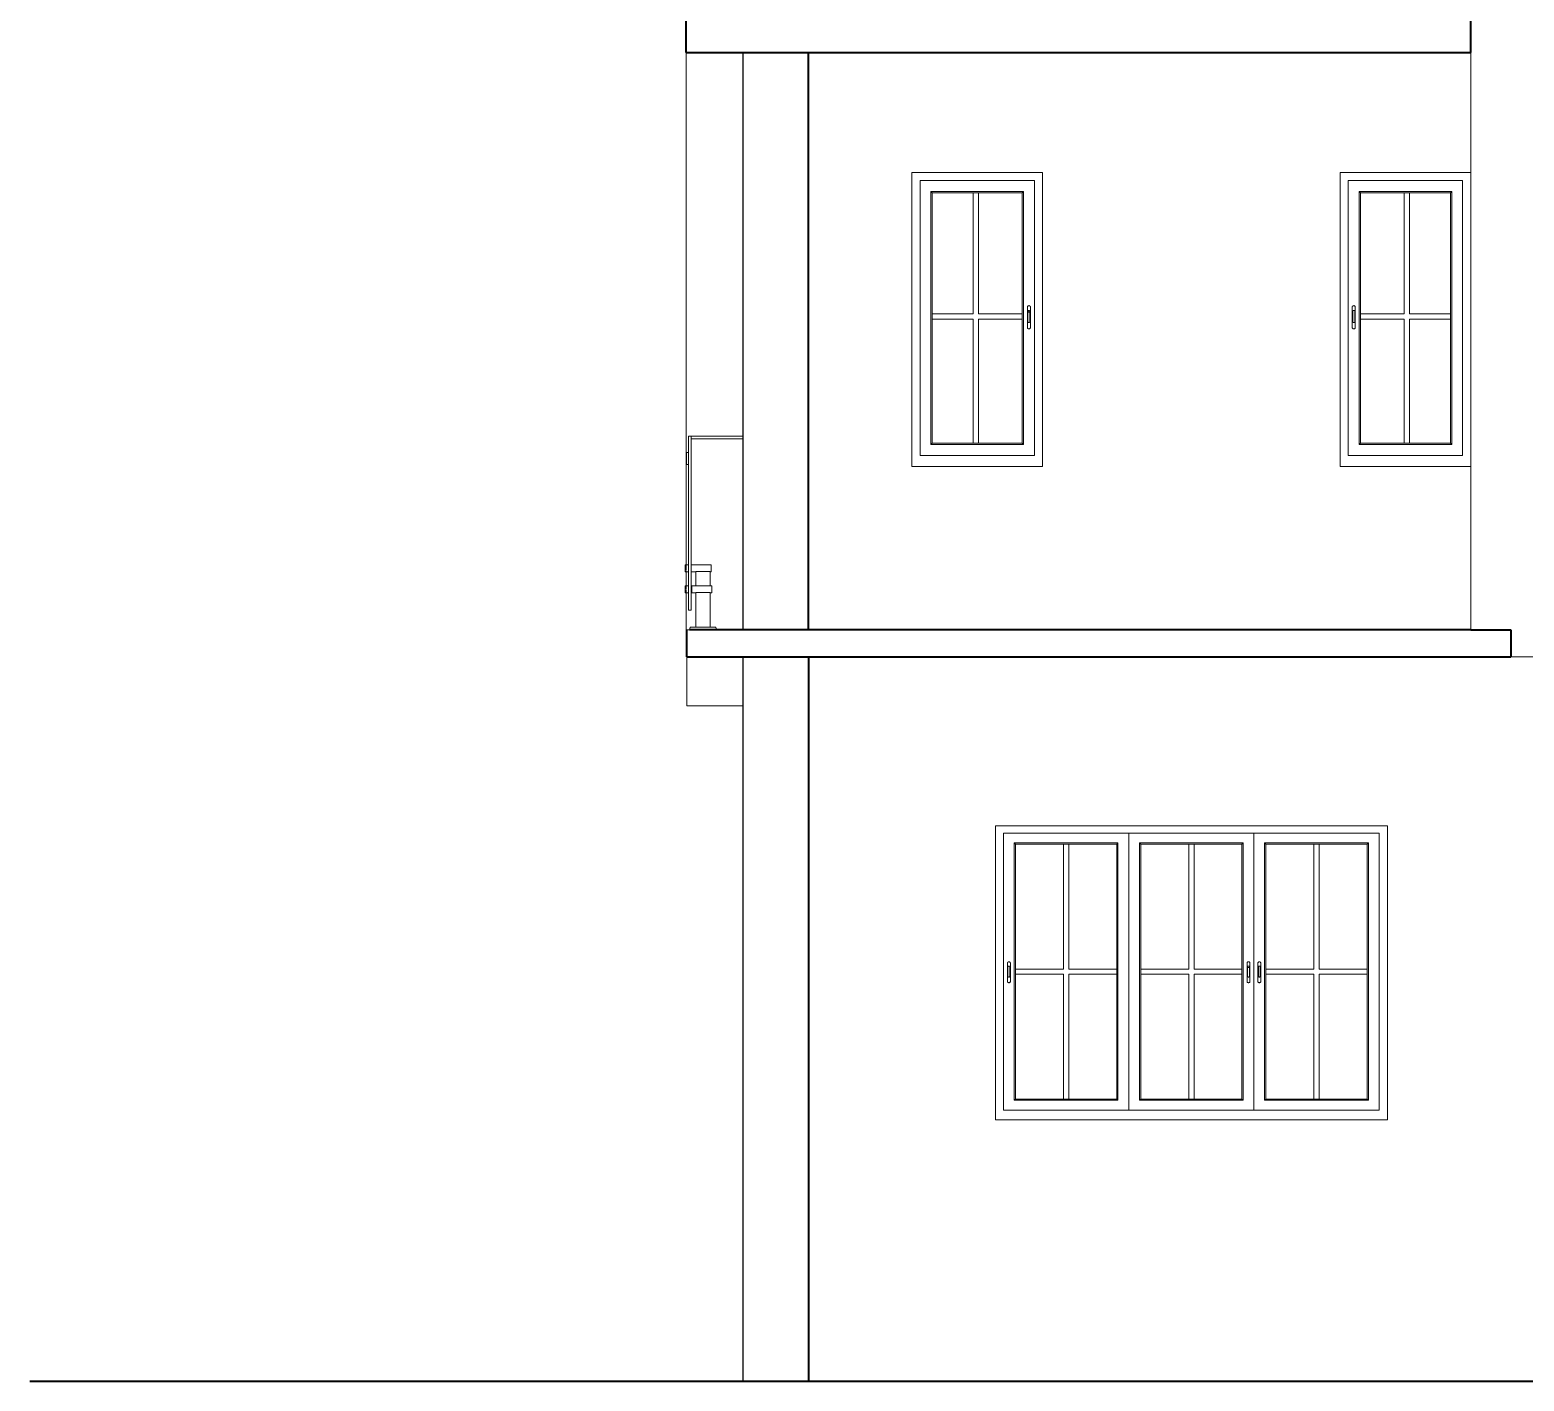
# Model space of a CAD drawing. Header units: inches. Extents: x 135267 to 147066, y -21506 to -19082.
# Drawn here: x 138569.3 to 138843.7, y -20510.3 to -20262.1 of the extents above; entities that cross this region are included whole.
import ezdxf

# ---------------------------------------------------------------- set-up
doc = ezdxf.new("R2010")
doc.units = ezdxf.units.IN
doc.header["$LTSCALE"] = 0.5
doc.header["$MEASUREMENT"] = 0
for name, color, linetype, lineweight in [('HACTH', 253, 'Continuous', 9), ('PARAPET', 50, 'Continuous', 13), ('wall', 1, 'Continuous', 40), ('wall light', 6, 'Continuous', 25), ('window', 4, 'Continuous', 13)]:
    doc.layers.add(name, color=color, linetype=linetype, lineweight=lineweight)

msp = doc.modelspace()

# ---------------------------------------------------------------- linework, layer by layer
at = {"layer": 'HACTH'}
for p, q in [((138833.92, -20288.29), (138833.92, -20266.29)), ((138712.27, -20372.29), (138700.27, -20372.29)), ((138841.27, -20377.29), (138859.17, -20377.29))]:
    msp.add_line(p, q, dxfattribs=at)
at = {"layer": 'PARAPET'}
for p, q in [((138689.79, -20360.42), (138689.79, -20266.29)), ((138689.79, -20364.2), (138689.79, -20361.63)), ((138689.79, -20372.29), (138689.79, -20365.44)), ((138689.94, -20386.29), (138689.94, -20377.29)), ((138700.27, -20386.29), (138689.94, -20386.29))]:
    msp.add_line(p, q, dxfattribs=at)
at = {"layer": 'wall'}
for p, q in [((138689.79, -20266.29), (138689.79, -20252.29)), ((138833.92, -20266.29), (138833.92, -20252.29)), ((138689.79, -20266.29), (138700.27, -20266.29)), ((138700.27, -20266.29), (138712.27, -20266.29)), ((138712.27, -20266.29), (138833.92, -20266.29)), ((138712.27, -20344.29), (138712.27, -20266.29)), ((138712.27, -20372.29), (138712.27, -20344.29)), ((138689.94, -20377.29), (138689.94, -20372.29)), ((138833.92, -20372.29), (138690.41, -20372.29)), ((138833.92, -20372.29), (138841.27, -20372.29)), ((138841.27, -20372.29), (138841.27, -20377.29)), ((138689.94, -20377.29), (138700.27, -20377.29)), ((138700.27, -20377.29), (138841.27, -20377.29)), ((138712.27, -20377.29), (138712.27, -20510.29)), ((138569.27, -20510.29), (139207.71, -20510.29))]:
    msp.add_line(p, q, dxfattribs=at)
at = {"layer": 'wall light'}
for p, q in [((138700.27, -20372.29), (138700.27, -20266.29)), ((138700.27, -20510.29), (138700.27, -20377.29))]:
    msp.add_line(p, q, dxfattribs=at)
at = {"layer": 'window'}
for p, q in [((138731.27, -20342.29), (138731.27, -20288.29)), ((138755.27, -20288.29), (138731.27, -20288.29)), ((138732.77, -20289.79), (138753.78, -20289.79)), ((138732.77, -20289.79), (138732.77, -20340.29)), ((138753.78, -20340.29), (138753.78, -20289.79)), ((138755.27, -20342.29), (138755.27, -20288.29)), ((138809.92, -20342.29), (138809.92, -20288.29)), ((138833.92, -20288.29), (138809.92, -20288.29)), ((138811.42, -20340.29), (138811.42, -20289.79)), ((138832.43, -20289.79), (138811.42, -20289.79)), ((138832.43, -20289.79), (138832.43, -20340.29)), ((138833.92, -20372.29), (138833.92, -20288.29)), ((138751.78, -20291.79), (138734.77, -20291.79)), ((138734.77, -20291.79), (138734.77, -20338.29)), ((138735.02, -20292.04), (138734.77, -20291.79)), ((138735.02, -20292.04), (138735.02, -20338.04)), ((138735.02, -20292.04), (138751.53, -20292.04)), ((138742.53, -20292.04), (138742.53, -20314.25)), ((138743.53, -20292.04), (138743.53, -20314.25)), ((138751.53, -20292.04), (138751.78, -20291.79)), ((138751.53, -20338.04), (138751.53, -20292.04)), ((138751.78, -20338.29), (138751.78, -20291.79)), ((138813.42, -20338.29), (138813.42, -20291.79)), ((138813.42, -20291.79), (138830.43, -20291.79)), ((138813.67, -20292.04), (138813.42, -20291.79)), ((138813.67, -20338.04), (138813.67, -20292.04)), ((138830.18, -20292.04), (138813.67, -20292.04)), ((138821.67, -20292.04), (138821.67, -20314.25)), ((138822.67, -20292.04), (138822.67, -20314.25)), ((138830.18, -20292.04), (138830.43, -20291.79)), ((138830.18, -20292.04), (138830.18, -20338.04)), ((138830.43, -20291.79), (138830.43, -20338.29)), ((138742.53, -20314.25), (138735.02, -20314.25)), ((138751.53, -20314.25), (138743.53, -20314.25)), ((138752.5, -20312.93), (138752.49, -20312.97)), ((138752.49, -20312.97), (138752.49, -20313.01)), ((138752.49, -20313.01), (138752.49, -20316.78)), ((138752.52, -20312.9), (138752.5, -20312.93)), ((138752.54, -20312.87), (138752.52, -20312.9)), ((138752.57, -20312.84), (138752.54, -20312.87)), ((138752.6, -20312.81), (138752.57, -20312.84)), ((138752.58, -20313.78), (138752.59, -20313.76)), ((138752.58, -20313.81), (138752.58, -20313.78)), ((138752.58, -20314.09), (138752.58, -20313.81)), ((138752.58, -20314.06), (138752.59, -20314.03)), ((138752.58, -20314.09), (138752.58, -20314.06)), ((138752.58, -20315.71), (138752.58, -20314.09)), ((138752.59, -20313.76), (138752.6, -20313.73)), ((138752.59, -20314.03), (138752.6, -20314.01)), ((138752.64, -20312.79), (138752.6, -20312.81)), ((138752.6, -20313.73), (138752.61, -20313.71)), ((138752.6, -20314.01), (138752.61, -20313.99)), ((138752.61, -20313.71), (138752.63, -20313.69)), ((138752.61, -20313.99), (138752.63, -20313.97)), ((138752.63, -20313.69), (138752.65, -20313.68)), ((138752.63, -20313.97), (138752.65, -20313.95)), ((138752.68, -20312.78), (138752.64, -20312.79)), ((138752.65, -20313.68), (138752.68, -20313.66)), ((138752.65, -20313.95), (138752.68, -20313.94)), ((138752.72, -20312.77), (138752.68, -20312.78)), ((138752.68, -20313.66), (138752.71, -20313.65)), ((138752.68, -20313.94), (138752.71, -20313.93)), ((138752.71, -20313.65), (138752.73, -20313.65)), ((138752.71, -20313.93), (138752.73, -20313.92)), ((138752.76, -20312.76), (138752.72, -20312.77)), ((138752.73, -20313.65), (138752.76, -20313.64)), ((138752.73, -20313.92), (138752.76, -20313.92)), ((138752.81, -20312.77), (138752.76, -20312.76)), ((138752.76, -20313.64), (138752.79, -20313.65)), ((138752.76, -20313.92), (138752.79, -20313.92)), ((138752.79, -20313.65), (138752.82, -20313.65)), ((138752.79, -20313.92), (138752.82, -20313.93)), ((138752.85, -20312.78), (138752.81, -20312.77)), ((138752.82, -20313.65), (138752.85, -20313.66)), ((138752.82, -20313.93), (138752.85, -20313.94)), ((138752.89, -20312.79), (138752.85, -20312.78)), ((138752.85, -20313.66), (138752.87, -20313.68)), ((138752.85, -20313.94), (138752.87, -20313.95)), ((138752.87, -20313.68), (138752.89, -20313.69)), ((138752.87, -20313.95), (138752.89, -20313.97)), ((138752.93, -20312.81), (138752.89, -20312.79)), ((138752.89, -20313.69), (138752.91, -20313.71)), ((138752.89, -20313.97), (138752.91, -20313.99)), ((138752.91, -20313.71), (138752.93, -20313.73)), ((138752.91, -20313.99), (138752.93, -20314.01)), ((138752.96, -20312.84), (138752.93, -20312.81)), ((138752.93, -20313.73), (138752.94, -20313.76)), ((138752.93, -20314.01), (138752.94, -20314.03)), ((138752.94, -20313.76), (138752.95, -20313.78)), ((138752.94, -20314.03), (138752.95, -20314.06)), ((138752.95, -20313.78), (138752.95, -20313.81)), ((138752.95, -20315.71), (138752.95, -20313.81)), ((138752.95, -20314.06), (138752.95, -20314.09)), ((138752.99, -20312.87), (138752.96, -20312.84)), ((138753.01, -20312.9), (138752.99, -20312.87)), ((138753.03, -20312.93), (138753.01, -20312.9)), ((138753.04, -20312.97), (138753.03, -20312.93)), ((138753.04, -20313.01), (138753.03, -20312.93)), ((138753.04, -20313.01), (138753.04, -20312.97)), ((138753.04, -20316.78), (138753.04, -20313.01)), ((138812.16, -20312.97), (138812.17, -20312.93)), ((138812.16, -20313.01), (138812.17, -20312.93)), ((138812.16, -20313.01), (138812.16, -20312.97)), ((138812.16, -20316.78), (138812.16, -20313.01)), ((138812.17, -20312.93), (138812.19, -20312.9)), ((138812.19, -20312.9), (138812.21, -20312.87)), ((138812.24, -20312.84), (138812.21, -20312.87)), ((138812.27, -20312.81), (138812.24, -20312.84)), ((138812.26, -20313.76), (138812.25, -20313.78)), ((138812.25, -20313.78), (138812.25, -20313.81)), ((138812.25, -20313.81), (138812.25, -20315.71)), ((138812.27, -20313.73), (138812.26, -20313.76)), ((138812.27, -20312.81), (138812.31, -20312.79)), ((138812.29, -20313.71), (138812.27, -20313.73)), ((138812.31, -20313.69), (138812.29, -20313.71)), ((138812.35, -20312.78), (138812.31, -20312.79)), ((138812.33, -20313.68), (138812.31, -20313.69)), ((138812.35, -20313.66), (138812.33, -20313.68)), ((138812.39, -20312.77), (138812.35, -20312.78)), ((138812.38, -20313.65), (138812.35, -20313.66)), ((138812.41, -20313.65), (138812.38, -20313.65)), ((138812.44, -20312.76), (138812.39, -20312.77)), ((138812.44, -20313.64), (138812.41, -20313.65)), ((138812.48, -20312.77), (138812.44, -20312.76)), ((138812.47, -20313.65), (138812.44, -20313.64)), ((138812.49, -20313.65), (138812.47, -20313.65)), ((138812.48, -20312.77), (138812.52, -20312.78)), ((138812.52, -20313.66), (138812.49, -20313.65)), ((138812.52, -20312.78), (138812.56, -20312.79)), ((138812.55, -20313.68), (138812.52, -20313.66)), ((138812.57, -20313.69), (138812.55, -20313.68)), ((138812.56, -20312.79), (138812.6, -20312.81)), ((138812.59, -20313.71), (138812.57, -20313.69)), ((138812.6, -20313.73), (138812.59, -20313.71)), ((138812.6, -20312.81), (138812.63, -20312.84)), ((138812.61, -20313.76), (138812.6, -20313.73)), ((138812.62, -20313.78), (138812.61, -20313.76)), ((138812.62, -20313.81), (138812.62, -20313.78)), ((138812.62, -20315.71), (138812.62, -20313.81)), ((138812.63, -20312.84), (138812.66, -20312.87)), ((138812.68, -20312.9), (138812.66, -20312.87)), ((138812.7, -20312.93), (138812.68, -20312.9)), ((138812.71, -20312.97), (138812.7, -20312.93)), ((138812.71, -20312.97), (138812.71, -20313.01)), ((138812.71, -20313.01), (138812.71, -20316.78)), ((138813.67, -20314.25), (138821.67, -20314.25)), ((138822.67, -20314.25), (138830.18, -20314.25)), ((138742.53, -20315.25), (138735.02, -20315.25)), ((138742.53, -20315.25), (138742.53, -20338.04)), ((138743.53, -20315.25), (138743.53, -20338.04)), ((138751.53, -20315.25), (138743.53, -20315.25)), ((138752.49, -20316.82), (138752.49, -20316.78)), ((138752.49, -20316.78), (138752.5, -20316.86)), ((138752.49, -20316.82), (138752.5, -20316.86)), ((138752.5, -20316.86), (138752.52, -20316.89)), ((138752.52, -20316.89), (138752.54, -20316.93)), ((138752.54, -20316.93), (138752.57, -20316.96)), ((138752.57, -20316.96), (138752.6, -20316.98)), ((138752.58, -20315.71), (138752.58, -20315.73)), ((138752.58, -20315.73), (138752.59, -20315.76)), ((138752.59, -20315.76), (138752.6, -20315.78)), ((138752.6, -20315.78), (138752.61, -20315.8)), ((138752.6, -20316.98), (138752.64, -20317)), ((138752.61, -20315.8), (138752.63, -20315.82)), ((138752.63, -20315.82), (138752.65, -20315.84)), ((138752.64, -20317), (138752.68, -20317.02)), ((138752.65, -20315.84), (138752.68, -20315.85)), ((138752.68, -20315.85), (138752.71, -20315.86)), ((138752.68, -20317.02), (138752.72, -20317.02)), ((138752.71, -20315.86), (138752.73, -20315.87)), ((138752.72, -20317.02), (138752.76, -20317.03)), ((138752.73, -20315.87), (138752.76, -20315.87)), ((138752.76, -20315.87), (138752.79, -20315.87)), ((138752.76, -20317.03), (138752.81, -20317.02)), ((138752.79, -20315.87), (138752.82, -20315.86)), ((138752.81, -20317.02), (138752.85, -20317.02)), ((138752.82, -20315.86), (138752.85, -20315.85)), ((138752.85, -20315.85), (138752.87, -20315.84)), ((138752.85, -20317.02), (138752.89, -20317)), ((138752.87, -20315.84), (138752.89, -20315.82)), ((138752.89, -20315.82), (138752.91, -20315.8)), ((138752.89, -20317), (138752.93, -20316.98)), ((138752.91, -20315.8), (138752.93, -20315.78)), ((138752.93, -20315.78), (138752.94, -20315.76)), ((138752.93, -20316.98), (138752.96, -20316.96)), ((138752.94, -20315.76), (138752.95, -20315.73)), ((138752.95, -20315.73), (138752.95, -20315.71)), ((138752.96, -20316.96), (138752.99, -20316.93)), ((138752.99, -20316.93), (138753.01, -20316.89)), ((138753.01, -20316.89), (138753.03, -20316.86)), ((138753.03, -20316.86), (138753.04, -20316.82)), ((138753.04, -20316.82), (138753.04, -20316.78)), ((138812.16, -20316.82), (138812.16, -20316.78)), ((138812.17, -20316.86), (138812.16, -20316.82)), ((138812.17, -20316.86), (138812.19, -20316.89)), ((138812.19, -20316.89), (138812.21, -20316.93)), ((138812.21, -20316.93), (138812.24, -20316.96)), ((138812.27, -20316.98), (138812.24, -20316.96)), ((138812.25, -20315.73), (138812.25, -20315.71)), ((138812.26, -20315.76), (138812.25, -20315.73)), ((138812.27, -20315.78), (138812.26, -20315.76)), ((138812.29, -20315.8), (138812.27, -20315.78)), ((138812.31, -20317), (138812.27, -20316.98)), ((138812.31, -20315.82), (138812.29, -20315.8)), ((138812.33, -20315.84), (138812.31, -20315.82)), ((138812.31, -20317), (138812.35, -20317.02)), ((138812.35, -20315.85), (138812.33, -20315.84)), ((138812.38, -20315.86), (138812.35, -20315.85)), ((138812.39, -20317.02), (138812.35, -20317.02)), ((138812.41, -20315.87), (138812.38, -20315.86)), ((138812.44, -20317.03), (138812.39, -20317.02)), ((138812.44, -20315.87), (138812.41, -20315.87)), ((138812.47, -20315.87), (138812.44, -20315.87)), ((138812.44, -20317.03), (138812.48, -20317.02)), ((138812.49, -20315.86), (138812.47, -20315.87)), ((138812.48, -20317.02), (138812.52, -20317.02)), ((138812.52, -20315.85), (138812.49, -20315.86)), ((138812.55, -20315.84), (138812.52, -20315.85)), ((138812.56, -20317), (138812.52, -20317.02)), ((138812.57, -20315.82), (138812.55, -20315.84)), ((138812.6, -20316.98), (138812.56, -20317)), ((138812.59, -20315.8), (138812.57, -20315.82)), ((138812.6, -20315.78), (138812.59, -20315.8)), ((138812.61, -20315.76), (138812.6, -20315.78)), ((138812.6, -20316.98), (138812.63, -20316.96)), ((138812.62, -20315.73), (138812.61, -20315.76)), ((138812.62, -20315.71), (138812.62, -20315.73)), ((138812.63, -20316.96), (138812.66, -20316.93)), ((138812.66, -20316.93), (138812.68, -20316.89)), ((138812.7, -20316.86), (138812.68, -20316.89)), ((138812.71, -20316.78), (138812.7, -20316.86)), ((138812.71, -20316.82), (138812.7, -20316.86)), ((138812.71, -20316.82), (138812.71, -20316.78)), ((138813.67, -20315.25), (138821.67, -20315.25)), ((138821.67, -20315.25), (138821.67, -20338.04)), ((138822.67, -20315.25), (138830.18, -20315.25)), ((138822.67, -20315.25), (138822.67, -20338.04)), ((138690.75, -20336.71), (138690.23, -20336.71)), ((138690.23, -20336.71), (138690.23, -20368.71)), ((138690.75, -20368.71), (138690.75, -20336.71)), ((138690.75, -20336.71), (138700.27, -20336.71)), ((138690.75, -20337.23), (138700.27, -20337.23)), ((138735.02, -20338.04), (138734.77, -20338.29)), ((138734.77, -20338.29), (138751.78, -20338.29)), ((138735.02, -20338.04), (138751.53, -20338.04)), ((138751.78, -20338.29), (138751.53, -20338.04)), ((138813.42, -20338.29), (138813.67, -20338.04)), ((138830.43, -20338.29), (138813.42, -20338.29)), ((138830.18, -20338.04), (138813.67, -20338.04)), ((138830.18, -20338.04), (138830.43, -20338.29)), ((138690.23, -20339.74), (138689.89, -20339.74)), ((138689.89, -20339.74), (138689.89, -20341.91)), ((138690.23, -20341.91), (138689.89, -20341.91)), ((138732.77, -20340.29), (138753.78, -20340.29)), ((138832.43, -20340.29), (138811.42, -20340.29)), ((138755.27, -20342.29), (138731.27, -20342.29)), ((138833.92, -20342.29), (138809.92, -20342.29)), ((138690.23, -20360.35), (138689.6, -20360.35)), ((138689.6, -20361.63), (138689.6, -20360.35)), ((138689.79, -20360.62), (138689.79, -20360.48)), ((138689.79, -20360.89), (138689.79, -20360.7)), ((138689.79, -20361.09), (138689.79, -20360.99)), ((138689.79, -20361.37), (138689.79, -20361.19)), ((138690.75, -20360.35), (138694.43, -20360.35)), ((138694.43, -20360.35), (138694.43, -20361.63)), ((138689.6, -20361.63), (138690.23, -20361.63)), ((138689.79, -20361.6), (138689.79, -20361.45)), ((138691.59, -20361.63), (138690.75, -20361.63)), ((138691.59, -20361.6), (138694.22, -20361.6)), ((138691.59, -20361.6), (138691.59, -20361.63)), ((138691.59, -20364.23), (138691.59, -20361.63)), ((138694.22, -20361.6), (138694.22, -20361.63)), ((138694.43, -20361.63), (138694.22, -20361.63)), ((138694.22, -20361.63), (138694.22, -20364.23)), ((138689.6, -20364.2), (138690.23, -20364.2)), ((138689.6, -20365.48), (138689.6, -20364.2)), ((138690.23, -20365.48), (138689.6, -20365.48)), ((138689.79, -20364.38), (138689.79, -20364.23)), ((138689.79, -20364.64), (138689.79, -20364.46)), ((138689.79, -20364.84), (138689.79, -20364.74)), ((138689.79, -20365.13), (138689.79, -20364.94)), ((138689.79, -20365.41), (138689.79, -20365.21)), ((138690.75, -20364.66), (138690.86, -20364.66)), ((138690.86, -20365.01), (138690.75, -20365.01)), ((138690.86, -20364.2), (138691.59, -20364.2)), ((138690.86, -20365.48), (138690.86, -20364.2)), ((138691.59, -20365.48), (138690.86, -20365.48)), ((138691.59, -20364.23), (138694.22, -20364.23)), ((138691.59, -20365.44), (138694.22, -20365.44)), ((138691.59, -20365.48), (138691.59, -20365.44)), ((138691.59, -20365.48), (138691.59, -20371.8)), ((138694.22, -20364.2), (138694.53, -20364.2)), ((138694.22, -20371.8), (138694.22, -20365.44)), ((138694.53, -20365.48), (138694.22, -20365.48)), ((138694.53, -20364.2), (138694.53, -20365.48)), ((138690.23, -20368.71), (138690.75, -20368.71)), ((138689.94, -20372.29), (138689.79, -20372.29)), ((138689.94, -20372.29), (138690.41, -20372.29)), ((138690.41, -20372.29), (138690.52, -20371.86)), ((138690.52, -20371.85), (138690.52, -20371.84)), ((138690.52, -20371.84), (138690.53, -20371.84)), ((138690.52, -20371.85), (138690.52, -20371.85)), ((138690.52, -20371.86), (138690.52, -20371.85)), ((138690.53, -20371.83), (138690.54, -20371.83)), ((138690.53, -20371.84), (138690.53, -20371.83)), ((138690.53, -20371.83), (138690.53, -20371.83)), ((138690.54, -20371.82), (138690.54, -20371.82)), ((138690.54, -20371.82), (138690.54, -20371.83)), ((138690.54, -20371.82), (138690.55, -20371.82)), ((138690.55, -20371.82), (138690.56, -20371.81)), ((138690.55, -20371.82), (138690.55, -20371.82)), ((138690.56, -20371.81), (138690.56, -20371.81)), ((138690.57, -20371.81), (138690.56, -20371.81)), ((138690.56, -20371.81), (138690.56, -20371.81)), ((138690.57, -20371.81), (138690.58, -20371.81)), ((138690.57, -20371.81), (138690.57, -20371.81)), ((138690.59, -20371.8), (138690.58, -20371.81)), ((138690.59, -20371.8), (138690.6, -20371.8)), ((138690.59, -20371.8), (138690.59, -20371.8)), ((138695.21, -20371.8), (138690.6, -20371.8)), ((138695.22, -20371.8), (138695.21, -20371.8)), ((138695.23, -20371.81), (138695.22, -20371.8)), ((138695.22, -20371.8), (138695.22, -20371.8)), ((138695.23, -20371.81), (138695.23, -20371.81)), ((138695.24, -20371.81), (138695.23, -20371.81)), ((138695.24, -20371.81), (138695.25, -20371.81)), ((138695.24, -20371.81), (138695.24, -20371.81)), ((138695.25, -20371.81), (138695.26, -20371.82)), ((138695.25, -20371.81), (138695.25, -20371.81)), ((138695.26, -20371.82), (138695.26, -20371.82)), ((138695.26, -20371.82), (138695.27, -20371.82)), ((138695.27, -20371.83), (138695.27, -20371.82)), ((138695.27, -20371.82), (138695.27, -20371.82)), ((138695.28, -20371.83), (138695.27, -20371.83)), ((138695.28, -20371.83), (138695.28, -20371.83)), ((138695.28, -20371.84), (138695.28, -20371.83)), ((138695.28, -20371.84), (138695.29, -20371.84)), ((138695.29, -20371.85), (138695.29, -20371.84)), ((138695.29, -20371.85), (138695.29, -20371.85)), ((138695.29, -20371.85), (138695.29, -20371.86)), ((138695.4, -20372.29), (138695.29, -20371.86)), ((138746.6, -20462.29), (138746.6, -20408.29)), ((138818.6, -20408.29), (138746.6, -20408.29)), ((138748.1, -20460.52), (138748.1, -20409.63)), ((138817.1, -20409.63), (138748.1, -20409.63)), ((138771.1, -20409.63), (138771.1, -20460.52)), ((138794.1, -20409.63), (138794.1, -20460.52)), ((138817.1, -20409.63), (138817.1, -20460.52)), ((138818.6, -20462.29), (138818.6, -20408.29)), ((138750.06, -20458.72), (138750.06, -20411.43)), ((138750.06, -20411.43), (138769.13, -20411.43)), ((138750.31, -20411.65), (138750.06, -20411.43)), ((138750.31, -20458.49), (138750.31, -20411.65)), ((138768.89, -20411.65), (138750.31, -20411.65)), ((138759.11, -20411.65), (138759.11, -20434.62)), ((138760.09, -20411.65), (138760.09, -20434.62)), ((138768.89, -20411.65), (138769.13, -20411.43)), ((138768.89, -20411.65), (138768.89, -20458.49)), ((138769.13, -20411.43), (138769.13, -20458.72)), ((138792.13, -20411.43), (138773.06, -20411.43)), ((138773.06, -20411.43), (138773.06, -20458.72)), ((138773.31, -20411.65), (138773.06, -20411.43)), ((138773.31, -20411.65), (138773.31, -20458.49)), ((138773.31, -20411.65), (138791.89, -20411.65)), ((138782.11, -20411.65), (138782.11, -20434.62)), ((138783.09, -20411.65), (138783.09, -20434.62)), ((138791.89, -20411.65), (138792.13, -20411.43)), ((138791.89, -20458.49), (138791.89, -20411.65)), ((138792.13, -20458.72), (138792.13, -20411.43)), ((138796.06, -20458.72), (138796.06, -20411.43)), ((138796.06, -20411.43), (138815.13, -20411.43)), ((138796.31, -20411.65), (138796.06, -20411.43)), ((138796.31, -20458.49), (138796.31, -20411.65)), ((138814.89, -20411.65), (138796.31, -20411.65)), ((138805.11, -20411.65), (138805.11, -20434.62)), ((138806.09, -20411.65), (138806.09, -20434.62)), ((138814.89, -20411.65), (138815.13, -20411.43)), ((138814.89, -20411.65), (138814.89, -20458.49)), ((138815.13, -20411.43), (138815.13, -20458.72)), ((138748.82, -20433.51), (138748.84, -20433.44)), ((138748.82, -20433.51), (138748.83, -20433.47)), ((138748.82, -20436.9), (138748.82, -20433.51)), ((138748.83, -20433.47), (138748.84, -20433.44)), ((138748.84, -20433.44), (138748.85, -20433.41)), ((138748.85, -20433.41), (138748.87, -20433.38)), ((138748.9, -20433.35), (138748.87, -20433.38)), ((138748.93, -20433.33), (138748.9, -20433.35)), ((138748.92, -20434.18), (138748.91, -20434.2)), ((138748.91, -20434.2), (138748.91, -20434.22)), ((138748.91, -20434.22), (138748.91, -20435.93)), ((138748.93, -20434.16), (138748.92, -20434.18)), ((138748.93, -20433.33), (138748.97, -20433.31)), ((138748.95, -20434.14), (138748.93, -20434.16)), ((138748.96, -20434.12), (138748.95, -20434.14)), ((138748.99, -20434.1), (138748.96, -20434.12)), ((138749.01, -20433.3), (138748.97, -20433.31)), ((138749.01, -20434.09), (138748.99, -20434.1)), ((138749.05, -20433.29), (138749.01, -20433.3)), ((138749.04, -20434.08), (138749.01, -20434.09)), ((138749.06, -20434.08), (138749.04, -20434.08)), ((138749.09, -20433.28), (138749.05, -20433.29)), ((138749.09, -20434.08), (138749.06, -20434.08)), ((138749.14, -20433.29), (138749.09, -20433.28)), ((138749.12, -20434.08), (138749.09, -20434.08)), ((138749.15, -20434.08), (138749.12, -20434.08)), ((138749.14, -20433.29), (138749.18, -20433.3)), ((138749.18, -20434.09), (138749.15, -20434.08)), ((138749.18, -20433.3), (138749.22, -20433.31)), ((138749.2, -20434.1), (138749.18, -20434.09)), ((138749.22, -20434.12), (138749.2, -20434.1)), ((138749.22, -20433.31), (138749.25, -20433.33)), ((138749.24, -20434.14), (138749.22, -20434.12)), ((138749.25, -20434.16), (138749.24, -20434.14)), ((138749.25, -20433.33), (138749.28, -20433.35)), ((138749.27, -20434.18), (138749.25, -20434.16)), ((138749.27, -20434.2), (138749.27, -20434.18)), ((138749.27, -20434.22), (138749.27, -20434.2)), ((138749.27, -20435.93), (138749.27, -20434.22)), ((138749.28, -20433.35), (138749.31, -20433.38)), ((138749.33, -20433.41), (138749.31, -20433.38)), ((138749.35, -20433.44), (138749.33, -20433.41)), ((138749.36, -20433.47), (138749.35, -20433.44)), ((138749.36, -20433.47), (138749.36, -20433.51)), ((138749.36, -20433.51), (138749.36, -20436.9)), ((138750.31, -20434.62), (138759.11, -20434.62)), ((138750.31, -20435.52), (138759.11, -20435.52)), ((138759.11, -20435.52), (138759.11, -20458.49)), ((138760.09, -20434.62), (138768.89, -20434.62)), ((138760.09, -20435.52), (138768.89, -20435.52)), ((138760.09, -20435.52), (138760.09, -20458.49)), ((138782.11, -20434.62), (138773.31, -20434.62)), ((138782.11, -20435.52), (138773.31, -20435.52)), ((138782.11, -20435.52), (138782.11, -20458.49)), ((138791.89, -20434.62), (138783.09, -20434.62)), ((138783.09, -20435.52), (138783.09, -20458.49)), ((138791.89, -20435.52), (138783.09, -20435.52)), ((138792.84, -20433.47), (138792.83, -20433.51)), ((138792.83, -20433.51), (138792.83, -20436.9)), ((138792.85, -20433.44), (138792.84, -20433.47)), ((138792.86, -20433.41), (138792.85, -20433.44)), ((138792.88, -20433.38), (138792.86, -20433.41)), ((138792.91, -20433.35), (138792.88, -20433.38)), ((138792.94, -20433.33), (138792.91, -20433.35)), ((138792.92, -20434.2), (138792.93, -20434.18)), ((138792.92, -20434.22), (138792.92, -20434.2)), ((138792.92, -20434.47), (138792.92, -20434.22)), ((138792.92, -20434.45), (138792.93, -20434.43)), ((138792.92, -20434.47), (138792.92, -20434.45)), ((138792.92, -20435.93), (138792.92, -20434.47)), ((138792.93, -20434.18), (138792.94, -20434.16)), ((138792.93, -20434.43), (138792.94, -20434.41)), ((138792.98, -20433.31), (138792.94, -20433.33)), ((138792.94, -20434.16), (138792.96, -20434.14)), ((138792.94, -20434.41), (138792.96, -20434.39)), ((138792.96, -20434.14), (138792.97, -20434.12)), ((138792.96, -20434.39), (138792.97, -20434.37)), ((138792.97, -20434.12), (138793, -20434.1)), ((138792.97, -20434.37), (138793, -20434.35)), ((138793.02, -20433.3), (138792.98, -20433.31)), ((138793, -20434.1), (138793.02, -20434.09)), ((138793, -20434.35), (138793.02, -20434.34)), ((138793.06, -20433.29), (138793.02, -20433.3)), ((138793.02, -20434.09), (138793.05, -20434.08)), ((138793.02, -20434.34), (138793.05, -20434.33)), ((138793.05, -20434.08), (138793.07, -20434.08)), ((138793.05, -20434.33), (138793.07, -20434.33)), ((138793.1, -20433.28), (138793.06, -20433.29)), ((138793.07, -20434.08), (138793.1, -20434.08)), ((138793.07, -20434.33), (138793.1, -20434.32)), ((138793.14, -20433.29), (138793.1, -20433.28)), ((138793.1, -20434.08), (138793.13, -20434.08)), ((138793.1, -20434.32), (138793.13, -20434.33)), ((138793.13, -20434.08), (138793.16, -20434.08)), ((138793.13, -20434.33), (138793.16, -20434.33)), ((138793.19, -20433.3), (138793.14, -20433.29)), ((138793.16, -20434.08), (138793.18, -20434.09)), ((138793.16, -20434.33), (138793.18, -20434.34)), ((138793.18, -20434.09), (138793.21, -20434.1)), ((138793.18, -20434.34), (138793.21, -20434.35)), ((138793.22, -20433.31), (138793.19, -20433.3)), ((138793.21, -20434.1), (138793.23, -20434.12)), ((138793.21, -20434.35), (138793.23, -20434.37)), ((138793.26, -20433.33), (138793.22, -20433.31)), ((138793.23, -20434.12), (138793.25, -20434.14)), ((138793.23, -20434.37), (138793.25, -20434.39)), ((138793.25, -20434.14), (138793.26, -20434.16)), ((138793.25, -20434.39), (138793.26, -20434.41)), ((138793.29, -20433.35), (138793.26, -20433.33)), ((138793.26, -20434.16), (138793.27, -20434.18)), ((138793.26, -20434.41), (138793.27, -20434.43)), ((138793.27, -20434.18), (138793.28, -20434.2)), ((138793.27, -20434.43), (138793.28, -20434.45)), ((138793.28, -20434.2), (138793.28, -20434.22)), ((138793.28, -20435.93), (138793.28, -20434.22)), ((138793.28, -20434.45), (138793.28, -20434.47)), ((138793.32, -20433.38), (138793.29, -20433.35)), ((138793.34, -20433.41), (138793.32, -20433.38)), ((138793.36, -20433.44), (138793.34, -20433.41)), ((138793.37, -20433.47), (138793.36, -20433.44)), ((138793.37, -20433.51), (138793.36, -20433.44)), ((138793.37, -20433.51), (138793.37, -20433.47)), ((138793.37, -20436.9), (138793.37, -20433.51)), ((138794.82, -20433.51), (138794.84, -20433.44)), ((138794.82, -20433.51), (138794.83, -20433.47)), ((138794.82, -20436.9), (138794.82, -20433.51)), ((138794.83, -20433.47), (138794.84, -20433.44)), ((138794.84, -20433.44), (138794.85, -20433.41)), ((138794.85, -20433.41), (138794.87, -20433.38)), ((138794.9, -20433.35), (138794.87, -20433.38)), ((138794.93, -20433.33), (138794.9, -20433.35)), ((138794.92, -20434.18), (138794.91, -20434.2)), ((138794.91, -20434.2), (138794.91, -20434.22)), ((138794.91, -20434.22), (138794.91, -20435.93)), ((138794.93, -20434.16), (138794.92, -20434.18)), ((138794.93, -20433.33), (138794.97, -20433.31)), ((138794.95, -20434.14), (138794.93, -20434.16)), ((138794.96, -20434.12), (138794.95, -20434.14)), ((138794.99, -20434.1), (138794.96, -20434.12)), ((138795.01, -20433.3), (138794.97, -20433.31)), ((138795.01, -20434.09), (138794.99, -20434.1)), ((138795.05, -20433.29), (138795.01, -20433.3)), ((138795.04, -20434.08), (138795.01, -20434.09)), ((138795.06, -20434.08), (138795.04, -20434.08)), ((138795.09, -20433.28), (138795.05, -20433.29)), ((138795.09, -20434.08), (138795.06, -20434.08)), ((138795.14, -20433.29), (138795.09, -20433.28)), ((138795.12, -20434.08), (138795.09, -20434.08)), ((138795.15, -20434.08), (138795.12, -20434.08)), ((138795.14, -20433.29), (138795.18, -20433.3)), ((138795.18, -20434.09), (138795.15, -20434.08)), ((138795.18, -20433.3), (138795.22, -20433.31)), ((138795.2, -20434.1), (138795.18, -20434.09)), ((138795.22, -20434.12), (138795.2, -20434.1)), ((138795.22, -20433.31), (138795.25, -20433.33)), ((138795.24, -20434.14), (138795.22, -20434.12)), ((138795.25, -20434.16), (138795.24, -20434.14)), ((138795.25, -20433.33), (138795.28, -20433.35)), ((138795.27, -20434.18), (138795.25, -20434.16)), ((138795.27, -20434.2), (138795.27, -20434.18)), ((138795.27, -20434.22), (138795.27, -20434.2)), ((138795.27, -20435.93), (138795.27, -20434.22)), ((138795.28, -20433.35), (138795.31, -20433.38)), ((138795.33, -20433.41), (138795.31, -20433.38)), ((138795.35, -20433.44), (138795.33, -20433.41)), ((138795.36, -20433.47), (138795.35, -20433.44)), ((138795.36, -20433.47), (138795.36, -20433.51)), ((138795.36, -20433.51), (138795.36, -20436.9)), ((138796.31, -20434.62), (138805.11, -20434.62)), ((138796.31, -20435.52), (138805.11, -20435.52)), ((138805.11, -20435.52), (138805.11, -20458.49)), ((138806.09, -20434.62), (138814.89, -20434.62)), ((138806.09, -20435.52), (138814.89, -20435.52)), ((138806.09, -20435.52), (138806.09, -20458.49)), ((138748.83, -20436.93), (138748.82, -20436.9)), ((138748.84, -20436.97), (138748.83, -20436.93)), ((138748.84, -20436.97), (138748.85, -20437)), ((138748.85, -20437), (138748.87, -20437.03)), ((138748.87, -20437.03), (138748.9, -20437.05)), ((138748.93, -20437.08), (138748.9, -20437.05)), ((138748.91, -20435.95), (138748.91, -20435.93)), ((138748.92, -20435.98), (138748.91, -20435.95)), ((138748.93, -20436), (138748.92, -20435.98)), ((138748.95, -20436.02), (138748.93, -20436)), ((138748.97, -20437.09), (138748.93, -20437.08)), ((138748.96, -20436.04), (138748.95, -20436.02)), ((138748.99, -20436.05), (138748.96, -20436.04)), ((138748.97, -20437.09), (138749.01, -20437.11)), ((138749.01, -20436.06), (138748.99, -20436.05)), ((138749.04, -20436.07), (138749.01, -20436.06)), ((138749.05, -20437.12), (138749.01, -20437.11)), ((138749.06, -20436.08), (138749.04, -20436.07)), ((138749.09, -20437.12), (138749.05, -20437.12)), ((138749.09, -20436.08), (138749.06, -20436.08)), ((138749.12, -20436.08), (138749.09, -20436.08)), ((138749.09, -20437.12), (138749.14, -20437.12)), ((138749.15, -20436.07), (138749.12, -20436.08)), ((138749.14, -20437.12), (138749.18, -20437.11)), ((138749.18, -20436.06), (138749.15, -20436.07)), ((138749.2, -20436.05), (138749.18, -20436.06)), ((138749.22, -20437.09), (138749.18, -20437.11)), ((138749.22, -20436.04), (138749.2, -20436.05)), ((138749.24, -20436.02), (138749.22, -20436.04)), ((138749.25, -20437.08), (138749.22, -20437.09)), ((138749.25, -20436), (138749.24, -20436.02)), ((138749.27, -20435.98), (138749.25, -20436)), ((138749.25, -20437.08), (138749.28, -20437.05)), ((138749.27, -20435.93), (138749.27, -20435.95)), ((138749.27, -20435.95), (138749.27, -20435.98)), ((138749.28, -20437.05), (138749.31, -20437.03)), ((138749.31, -20437.03), (138749.33, -20437)), ((138749.35, -20436.97), (138749.33, -20437)), ((138749.36, -20436.9), (138749.35, -20436.97)), ((138749.36, -20436.93), (138749.35, -20436.97)), ((138749.36, -20436.93), (138749.36, -20436.9)), ((138792.84, -20436.93), (138792.83, -20436.9)), ((138792.83, -20436.9), (138792.85, -20436.97)), ((138792.84, -20436.93), (138792.85, -20436.97)), ((138792.85, -20436.97), (138792.86, -20437)), ((138792.86, -20437), (138792.88, -20437.03)), ((138792.88, -20437.03), (138792.91, -20437.05)), ((138792.91, -20437.05), (138792.94, -20437.08)), ((138792.92, -20435.93), (138792.92, -20435.95)), ((138792.92, -20435.95), (138792.93, -20435.98)), ((138792.93, -20435.98), (138792.94, -20436)), ((138792.94, -20436), (138792.96, -20436.02)), ((138792.94, -20437.08), (138792.98, -20437.09)), ((138792.96, -20436.02), (138792.97, -20436.04)), ((138792.97, -20436.04), (138793, -20436.05)), ((138792.98, -20437.09), (138793.02, -20437.11)), ((138793, -20436.05), (138793.02, -20436.06)), ((138793.02, -20436.06), (138793.05, -20436.07)), ((138793.02, -20437.11), (138793.06, -20437.12)), ((138793.05, -20436.07), (138793.07, -20436.08)), ((138793.06, -20437.12), (138793.1, -20437.12)), ((138793.07, -20436.08), (138793.1, -20436.08)), ((138793.1, -20436.08), (138793.13, -20436.08)), ((138793.1, -20437.12), (138793.14, -20437.12)), ((138793.13, -20436.08), (138793.16, -20436.07)), ((138793.14, -20437.12), (138793.19, -20437.11)), ((138793.16, -20436.07), (138793.18, -20436.06)), ((138793.18, -20436.06), (138793.21, -20436.05)), ((138793.19, -20437.11), (138793.22, -20437.09)), ((138793.21, -20436.05), (138793.23, -20436.04)), ((138793.22, -20437.09), (138793.26, -20437.08)), ((138793.23, -20436.04), (138793.25, -20436.02)), ((138793.25, -20436.02), (138793.26, -20436)), ((138793.26, -20436), (138793.27, -20435.98)), ((138793.26, -20437.08), (138793.29, -20437.05)), ((138793.27, -20435.98), (138793.28, -20435.95)), ((138793.28, -20435.95), (138793.28, -20435.93)), ((138793.29, -20437.05), (138793.32, -20437.03)), ((138793.32, -20437.03), (138793.34, -20437)), ((138793.34, -20437), (138793.36, -20436.97)), ((138793.36, -20436.97), (138793.37, -20436.93)), ((138793.37, -20436.93), (138793.37, -20436.9)), ((138794.83, -20436.93), (138794.82, -20436.9)), ((138794.84, -20436.97), (138794.83, -20436.93)), ((138794.84, -20436.97), (138794.85, -20437)), ((138794.85, -20437), (138794.87, -20437.03)), ((138794.87, -20437.03), (138794.9, -20437.05)), ((138794.93, -20437.08), (138794.9, -20437.05)), ((138794.91, -20435.95), (138794.91, -20435.93)), ((138794.92, -20435.98), (138794.91, -20435.95)), ((138794.93, -20436), (138794.92, -20435.98)), ((138794.95, -20436.02), (138794.93, -20436)), ((138794.97, -20437.09), (138794.93, -20437.08)), ((138794.96, -20436.04), (138794.95, -20436.02)), ((138794.99, -20436.05), (138794.96, -20436.04)), ((138794.97, -20437.09), (138795.01, -20437.11)), ((138795.01, -20436.06), (138794.99, -20436.05)), ((138795.04, -20436.07), (138795.01, -20436.06)), ((138795.05, -20437.12), (138795.01, -20437.11)), ((138795.06, -20436.08), (138795.04, -20436.07)), ((138795.09, -20437.12), (138795.05, -20437.12)), ((138795.09, -20436.08), (138795.06, -20436.08)), ((138795.12, -20436.08), (138795.09, -20436.08)), ((138795.09, -20437.12), (138795.14, -20437.12)), ((138795.15, -20436.07), (138795.12, -20436.08)), ((138795.14, -20437.12), (138795.18, -20437.11)), ((138795.18, -20436.06), (138795.15, -20436.07)), ((138795.2, -20436.05), (138795.18, -20436.06)), ((138795.22, -20437.09), (138795.18, -20437.11)), ((138795.22, -20436.04), (138795.2, -20436.05)), ((138795.24, -20436.02), (138795.22, -20436.04)), ((138795.25, -20437.08), (138795.22, -20437.09)), ((138795.25, -20436), (138795.24, -20436.02)), ((138795.27, -20435.98), (138795.25, -20436)), ((138795.25, -20437.08), (138795.28, -20437.05)), ((138795.27, -20435.93), (138795.27, -20435.95)), ((138795.27, -20435.95), (138795.27, -20435.98)), ((138795.28, -20437.05), (138795.31, -20437.03)), ((138795.31, -20437.03), (138795.33, -20437)), ((138795.35, -20436.97), (138795.33, -20437)), ((138795.36, -20436.9), (138795.35, -20436.97)), ((138795.36, -20436.93), (138795.35, -20436.97)), ((138795.36, -20436.93), (138795.36, -20436.9)), ((138750.06, -20458.72), (138750.31, -20458.49)), ((138769.13, -20458.72), (138750.06, -20458.72)), ((138768.89, -20458.49), (138750.31, -20458.49)), ((138768.89, -20458.49), (138769.13, -20458.72)), ((138773.31, -20458.49), (138773.06, -20458.72)), ((138773.06, -20458.72), (138792.13, -20458.72)), ((138773.31, -20458.49), (138791.89, -20458.49)), ((138792.13, -20458.72), (138791.89, -20458.49)), ((138796.06, -20458.72), (138796.31, -20458.49)), ((138815.13, -20458.72), (138796.06, -20458.72)), ((138814.89, -20458.49), (138796.31, -20458.49)), ((138814.89, -20458.49), (138815.13, -20458.72)), ((138818.6, -20462.29), (138746.6, -20462.29)), ((138748.1, -20460.52), (138771.1, -20460.52)), ((138794.1, -20460.52), (138771.1, -20460.52)), ((138794.1, -20460.52), (138817.1, -20460.52))]:
    msp.add_line(p, q, dxfattribs=at)

doc.saveas('drawing.dxf')
